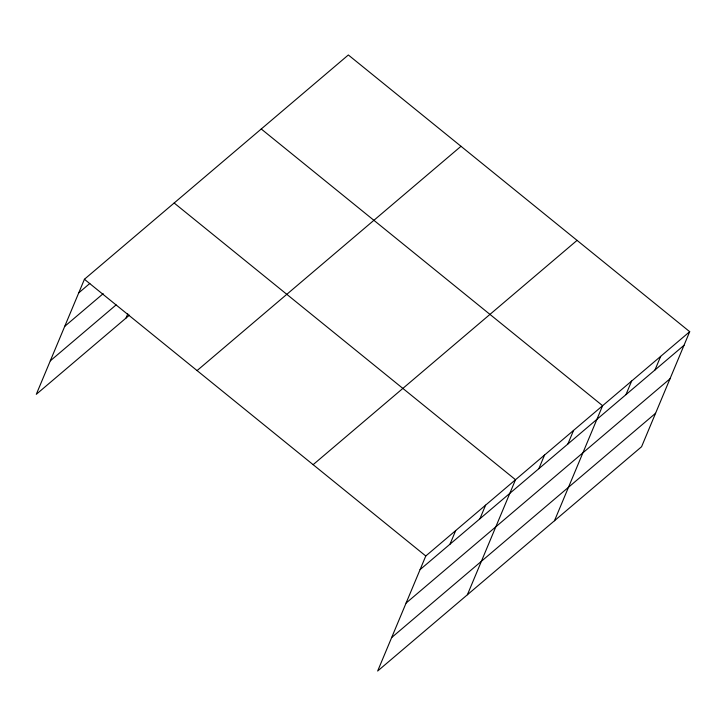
<?xml version="1.0" encoding="UTF-8"?>
<svg xmlns="http://www.w3.org/2000/svg" width="726" height="726" viewBox="0 0 726 726"><rect width="100%" height="100%" fill="white"/><g stroke="black" fill="none" stroke-linecap="round" stroke-linejoin="round"><path stroke-width="1.09" d="M689.7 331.691L425.781 555.989L377.656 671.024L641.575 446.735L689.7 331.691L348.344 54.976L84.425 279.265L36.3 394.309L129.446 315.148M126.034 318.052L127.785 313.868M449.993 544.182L455.692 530.57M479.904 518.763L485.603 505.151M467.39 594.766L515.514 479.723L174.158 203.008M538.846 468.669L544.545 455.057M567.877 443.994L573.576 430.382M554.482 520.751L602.607 405.707L261.251 128.992M625.939 394.654L631.638 381.041M654.97 369.979L660.669 356.366M78.726 292.887L89.833 283.439M64.723 326.355L103.183 293.667M50.303 360.84L116.106 304.911M197.073 370.587L460.992 146.289M313.133 464.667L577.052 240.379M420.091 569.601L684.001 345.313M406.088 603.07L670.007 378.781M391.659 637.555L655.578 413.266M84.425 279.265L425.781 555.989"/></g></svg>
